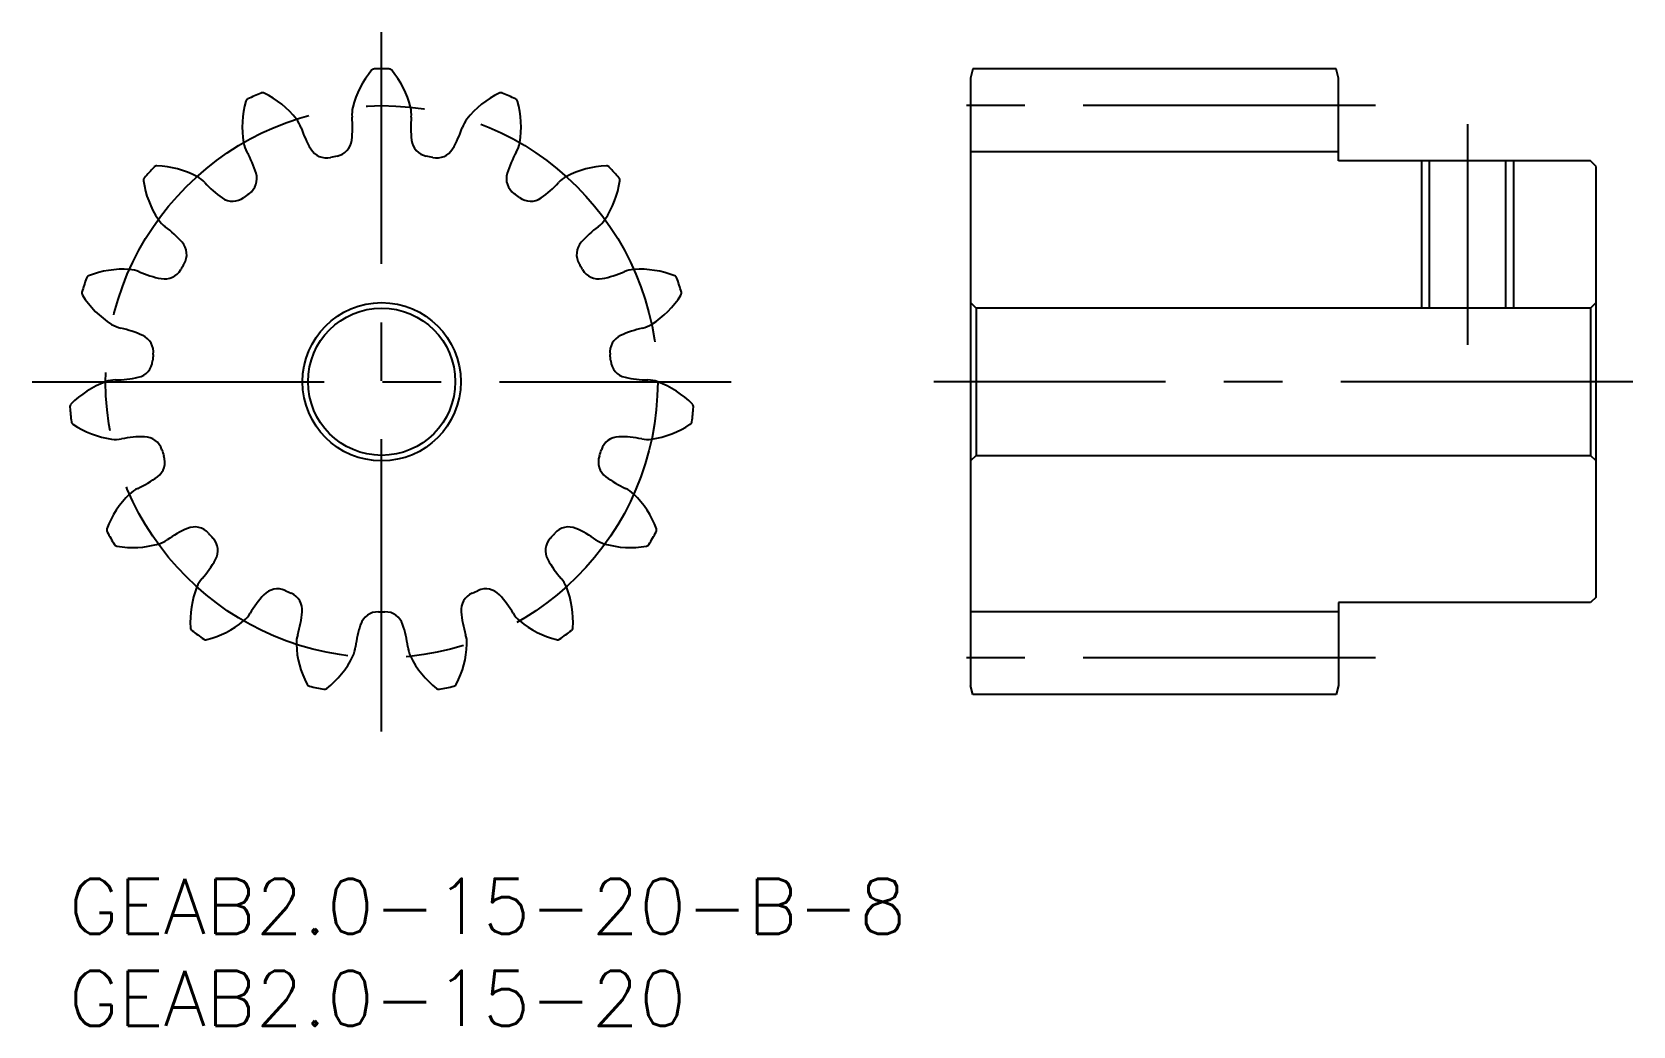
# Model space of a CAD drawing. Extents: x -2 to 85, y -8 to 46.
import ezdxf

# ---------------------------------------------------------------- set-up
doc = ezdxf.new("R2010")
doc.units = 0
doc.header["$LTSCALE"] = 0.5
doc.linetypes.add('CENTER', pattern=[50.8, 31.75, -6.35, 6.35, -6.35])
for name, color, linetype in [('MSM_CENTER', 1, 'CENTER'), ('MSM_CONTINUOUS', 7, 'CONTINUOUS'), ('MSM_NARROW', 5, 'CONTINUOUS'), ('MSM_PART_NUMBER', 7, 'CONTINUOUS')]:
    doc.layers.add(name, color=color, linetype=linetype)
doc.styles.get("Standard").update_dxf_attribs({"font": 'txt.shx', "height": 1, "bigfont": 'bigfont.shx'})

# ---------------------------------------------------------------- blocks, each defined once
blk = doc.blocks.new('*U3')
at = {"layer": 'MSM_PART_NUMBER'}
blk.add_text('GEAB2.0-15-20', height=3, dxfattribs=at).set_placement((0, -8))
blk = doc.blocks.new('*U4')
at = {"layer": 'MSM_PART_NUMBER'}
blk.add_text('GEAB2.0-15-20-B-8', height=3, dxfattribs=at).set_placement((0, -3))

msp = doc.modelspace()

# ---------------------------------------------------------------- linework, layer by layer
at = {"layer": 'MSM_CENTER'}
for p, q in [((17, 8), (17, 46)), ((71, 42), (47, 42)), ((76, 41), (76, 29)), ((-2, 27), (36, 27)), ((85, 27), (47, 27)), ((71, 12), (47, 12))]:
    msp.add_line(p, q, dxfattribs=at)
msp.add_circle((17, 27), 15, dxfattribs=at)
at = {"layer": 'MSM_CONTINUOUS'}
for p, q in [((49.134, 44), (49, 43.5)), ((49, 43.5), (49, 10.5)), ((68.866, 44), (49.134, 44)), ((69, 43.5), (68.866, 44)), ((69, 39), (69, 43.5)), ((69, 39.5), (49, 39.5)), ((82.7, 39), (69, 39)), ((73.933, 39), (73.933, 31)), ((78.067, 39), (78.067, 31)), ((83, 38.7), (82.7, 39)), ((83, 15.3), (83, 38.7)), ((49, 31.3), (49.3, 31)), ((49.3, 31), (49.3, 23)), ((82.7, 31), (49.3, 31)), ((82.7, 31), (83, 31.3)), ((82.7, 31), (82.7, 23)), ((49.3, 23), (49, 22.7)), ((49.3, 23), (82.7, 23)), ((83, 22.7), (82.7, 23)), ((82.7, 15), (69, 15)), ((69, 15), (69, 10.5)), ((83, 15.3), (82.7, 15)), ((69, 14.5), (49, 14.5)), ((49.134, 10), (49, 10.5)), ((69, 10.5), (68.866, 10)), ((68.866, 10), (49.134, 10))]:
    msp.add_line(p, q, dxfattribs=at)
for radius in [4.3, 4]:
    msp.add_circle((17, 27), radius, dxfattribs=at)
for centre, radius, start, end in [((20.284, 40.708), 5, 139.97151, 166), ((16.608, 43.795), 0.2, 91.33677, 139.97152), ((17, 27), 17, 88.66323, 91.33677), ((17.392, 43.795), 0.2, 40.02849, 88.66324), ((13.716, 40.708), 5, 14, 40.02849), ((17, 27), 17, 112.66323, 115.33677), ((10.527, 42.503), 0.2, 64.02849, 112.66323), ((8.425, 38.188), 5, 38, 64.02849), ((25.575, 38.188), 5, 115.97151, 142), ((23.473, 42.503), 0.2, 67.33677, 115.97152), ((17, 27), 17, 64.66323, 67.33677), ((14.424, 40.859), 5, 163.97151, 190), ((9.811, 42.184), 0.2, 115.33677, 163.97152), ((17, 41.527), 1.616, 165.99999, 185.28436), ((17, 41.527), 1.616, 354.71564, 14.00001), ((24.189, 42.184), 0.2, 16.02849, 64.66323), ((19.576, 40.859), 5, 350, 16.02849), ((11.091, 40.271), 1.616, 18.71564, 38.00001), ((9.416, 40.825), 6, 353.31948, 5.28437), ((24.584, 40.825), 6, 174.71563, 186.68052), ((22.909, 40.271), 1.616, 141.99999, 161.28436), ((18.305, 42.715), 6, 198.71563, 210.68052), ((14.382, 40.244), 1, 281.17985, 353.31948), ((19.618, 40.244), 1, 186.68051, 258.82013), ((15.695, 42.715), 6, 329.31948, 341.28437), ((11.091, 40.271), 1.616, 189.99999, 209.28436), ((4.449, 36.546), 6, 17.31948, 29.28437), ((14.004, 40.163), 1, 210.68052, 282.82013), ((17, 27), 12.5, 101.17985, 102.82015), ((17, 27), 12.5, 77.17985, 78.82015), ((19.996, 40.163), 1, 257.17985, 329.31948), ((29.551, 36.546), 6, 150.71563, 162.68052), ((22.909, 40.271), 1.616, 330.71564, 350.00001), ((17, 27), 17, 136.66323, 139.33677), ((4.781, 38.53), 0.2, 88.02849, 136.66323), ((4.616, 33.732), 5, 62, 88.02849), ((9.222, 38.034), 1, 305.17985, 17.31948), ((24.778, 38.034), 1, 162.68052, 234.82013), ((29.384, 33.732), 5, 91.97151, 118), ((29.219, 38.53), 0.2, 43.33677, 91.97152), ((17, 27), 17, 40.66323, 43.33677), ((4.256, 37.947), 0.2, 139.33677, 187.97152), ((9.01, 38.613), 5, 187.97151, 214), ((6.204, 36.72), 1.616, 42.71564, 62.00001), ((11.8, 41.887), 6, 222.71563, 234.68052), ((22.2, 41.887), 6, 305.31948, 317.28437), ((27.796, 36.72), 1.616, 117.99999, 137.28436), ((24.99, 38.613), 5, 326, 352.02849), ((29.744, 37.947), 0.2, 352.02849, 40.66323), ((8.909, 37.807), 1, 234.68052, 306.82013), ((17, 27), 12.5, 125.17985, 126.82015), ((17, 27), 12.5, 53.17985, 54.82015), ((25.091, 37.807), 1, 233.17985, 305.31948), ((6.204, 36.72), 1.616, 213.99999, 233.28436), ((27.796, 36.72), 1.616, 306.71564, 326.00001), ((1.651, 30.615), 6, 41.31948, 53.28437), ((32.349, 30.615), 6, 126.71563, 138.68052), ((5.406, 33.917), 1, 329.17985, 41.31948), ((28.594, 33.917), 1, 138.68052, 210.82015), ((2.948, 28.113), 5, 86, 112.02849), ((3.184, 31.489), 1.616, 66.71564, 86.00001), ((5.213, 33.582), 1, 258.68052, 330.82013), ((17, 27), 12.5, 149.17985, 150.82015), ((17, 27), 12.5, 29.17985, 30.82015), ((28.787, 33.582), 1, 209.17985, 281.31948), ((30.816, 31.489), 1.616, 93.99999, 113.28436), ((31.052, 28.113), 5, 67.97151, 94), ((17, 27), 17, 160.66323, 163.33677), ((1.148, 32.563), 0.2, 112.02849, 160.66323), ((6.195, 38.485), 6, 246.71563, 258.68052), ((27.805, 38.485), 6, 281.31948, 293.28437), ((32.852, 32.563), 0.2, 19.33677, 67.97152), ((17, 27), 17, 16.66323, 19.33677), ((0.905, 31.817), 0.2, 163.33677, 211.97152), ((4.977, 34.359), 5, 211.97151, 238), ((29.023, 34.359), 5, 302, 328.02849), ((33.095, 31.817), 0.2, 328.02849, 16.66323), ((3.184, 31.489), 1.616, 237.99999, 257.28436), ((1.508, 24.06), 6, 65.31948, 77.28437), ((32.492, 24.06), 6, 102.71563, 114.68052), ((30.816, 31.489), 1.616, 282.71564, 302.00001), ((3.596, 28.603), 1, 353.17985, 65.31948), ((30.404, 28.603), 1, 114.68052, 186.82015), ((3.555, 28.219), 1, 282.68052, 354.82015), ((17, 27), 12.5, 173.17985, 174.82015), ((17, 27), 12.5, 5.17985, 6.82015), ((30.445, 28.219), 1, 185.17985, 257.31948), ((3.71, 22.302), 5, 110, 136.02849), ((2.553, 25.482), 1.616, 90.71564, 110.00001), ((2.458, 33.097), 6, 270.71563, 282.68052), ((31.542, 33.097), 6, 257.31948, 269.28437), ((31.447, 25.482), 1.616, 69.99999, 89.28436), ((30.29, 22.302), 5, 43.97151, 70), ((0.256, 25.634), 0.2, 136.02849, 184.66323), ((17, 27), 17, 184.66323, 187.33677), ((17, 27), 17, 352.66323, 355.33677), ((33.744, 25.634), 0.2, 355.33677, 43.97152), ((0.338, 24.855), 0.2, 187.33677, 235.97152), ((3.024, 28.833), 5, 235.97151, 262), ((30.976, 28.833), 5, 278, 304.02849), ((33.662, 24.855), 0.2, 304.02849, 352.66323), ((2.553, 25.482), 1.616, 261.99999, 281.28436), ((4.043, 18.013), 6, 89.31948, 101.28437), ((4.102, 23.012), 1, 17.17985, 89.31948), ((29.898, 23.012), 1, 90.68052, 162.82013), ((29.957, 18.013), 6, 78.71563, 90.68052), ((31.447, 25.482), 1.616, 258.71564, 278.00001), ((4.222, 22.645), 1, 306.68052, 18.82013), ((17, 27), 12.5, 197.17985, 198.82015), ((29.778, 22.645), 1, 161.17985, 233.31948), ((17, 27), 12.5, 341.17985, 342.82015), ((1.235, 26.655), 6, 294.71563, 306.68052), ((32.765, 26.655), 6, 233.31948, 245.28437), ((6.77, 17.302), 5, 134, 160.02849), ((4.419, 19.737), 1.616, 114.71564, 134.00001), ((29.581, 19.737), 1.616, 45.99999, 65.28436), ((27.23, 17.302), 5, 19.97151, 46), ((2.259, 18.942), 0.2, 160.02849, 208.66323), ((17, 27), 17, 208.66323, 211.33677), ((4.419, 19.737), 1.616, 285.99999, 305.28436), ((8.819, 13.52), 6, 113.31948, 125.28437), ((6.839, 18.111), 1, 41.17985, 113.31948), ((17, 27), 12.5, 221.17985, 222.82015), ((7.098, 17.824), 1, 330.68052, 42.82013), ((26.902, 17.824), 1, 137.17985, 209.31948), ((17, 27), 12.5, 317.17985, 318.82015), ((27.161, 18.111), 1, 66.68052, 138.82013), ((25.181, 13.52), 6, 54.71563, 66.68052), ((29.581, 19.737), 1.616, 234.71564, 254.00001), ((17, 27), 17, 328.66323, 331.33677), ((31.741, 18.942), 0.2, 331.33677, 19.97152), ((2.651, 18.263), 0.2, 211.33677, 259.97152), ((3.487, 22.99), 5, 259.97151, 286), ((30.513, 22.99), 5, 254, 280.02849), ((31.349, 18.263), 0.2, 280.02849, 328.66323), ((2.738, 20.272), 6, 318.71563, 330.68052), ((31.262, 20.272), 6, 209.31948, 221.28437), ((11.599, 13.98), 5, 158, 184.02849), ((8.461, 15.247), 1.616, 138.71564, 158.00001), ((11.333, 14.747), 1, 65.17985, 137.31948), ((22.667, 14.747), 1, 42.68052, 114.82016), ((25.539, 15.247), 1.616, 21.99999, 41.28436), ((22.401, 13.98), 5, 355.97151, 22), ((15.009, 11.357), 6, 137.31948, 149.28437), ((17, 27), 12.5, 245.17985, 246.82015), ((11.686, 14.59), 1, 354.68052, 66.82015), ((22.314, 14.59), 1, 113.17985, 185.31948), ((17, 27), 12.5, 293.17985, 294.82015), ((18.991, 11.357), 6, 30.71563, 42.68052), ((6.286, 17.84), 5, 283.97151, 310), ((8.461, 15.247), 1.616, 309.99999, 329.28436), ((6.708, 15.053), 6, 342.71563, 354.68052), ((16.807, 13.501), 1, 89.17985, 161.31948), ((17, 27), 12.5, 269.17985, 270.82015), ((17.193, 13.501), 1, 18.68052, 90.82016), ((27.292, 15.053), 6, 185.31948, 197.28437), ((25.539, 15.247), 1.616, 210.71564, 230.00001), ((27.714, 17.84), 5, 230, 256.02849), ((6.811, 13.643), 0.2, 184.02849, 232.66323), ((17, 27), 17, 232.66323, 235.33677), ((13.98, 12.791), 1.616, 162.71564, 182.00001), ((21.543, 11.9), 6, 161.31948, 173.28437), ((12.457, 11.9), 6, 6.71563, 18.68052), ((20.02, 12.791), 1.616, 357.99999, 17.28436), ((17, 27), 17, 304.66323, 307.33677), ((27.189, 13.643), 0.2, 307.33677, 355.97152), ((7.445, 13.182), 0.2, 235.33677, 283.97152), ((17.362, 12.909), 5, 182, 208.02849), ((13.98, 12.791), 1.616, 333.99999, 353.28436), ((20.02, 12.791), 1.616, 186.71564, 206.00001), ((16.638, 12.909), 5, 331.97151, 358), ((26.555, 13.182), 0.2, 256.02849, 304.66323), ((10.938, 14.274), 5, 307.97151, 334), ((23.062, 14.274), 5, 206, 232.02849), ((13.125, 10.653), 0.2, 208.02849, 256.66323), ((17, 27), 17, 256.66323, 259.33677), ((17, 27), 17, 280.66323, 283.33677), ((20.875, 10.653), 0.2, 283.33677, 331.97152), ((13.891, 10.49), 0.2, 259.33677, 307.97152), ((20.109, 10.49), 0.2, 232.02849, 280.66323)]:
    msp.add_arc(centre, radius, start, end, dxfattribs=at)
at = {"layer": 'MSM_NARROW'}
for p, q in [((73.5, 39), (73.5, 31)), ((78.5, 39), (78.5, 31))]:
    msp.add_line(p, q, dxfattribs=at)

# ---------------------------------------------------------------- block references
at = {"layer": 'MSM_CONTINUOUS'}
for name in ['*U4', '*U3']:
    msp.add_blockref(name, (0, 0), dxfattribs=at)

doc.saveas('drawing.dxf')
